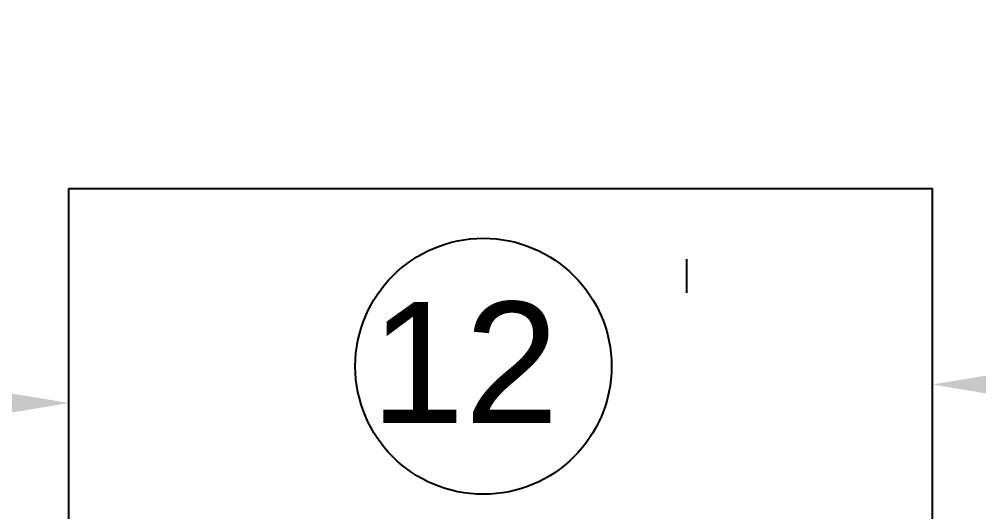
# Model space of a CAD drawing. Header units: metres. Extents: x 0 to 8715937, y -236336 to 216.
# Drawn here: x 151.221 to 154.067, y 68.2 to 69.662 of the extents above; entities that cross this region are included whole.
import ezdxf

# ---------------------------------------------------------------- set-up
doc = ezdxf.new("R2010")
doc.units = ezdxf.units.M
doc.header["$MEASUREMENT"] = 0
doc.header["$PDMODE"] = 3
doc.linetypes.add('ACAD_ISO10W100', pattern=[18, 12, -3, 0, -3])
for name, color, linetype in [('0-BLOCK-EQUIPAMIENTO', 7, 'Continuous'), ('0-BLOCK-ESTRUCTURA', 7, 'Continuous'), ('AAA TEXTO', 7, 'Continuous'), ('COTAS INTERIORES', 2, 'Continuous'), ('EJES', 251, 'ACAD_ISO10W100'), ('INSTALACIONES', 165, 'Continuous'), ('TEXTO', 7, 'Continuous')]:
    doc.layers.add(name, color=color, linetype=linetype)
doc.styles.add('AR', font='arial.ttf')
doc.styles.get("Standard").update_dxf_attribs({"font": 'arial.ttf'})
doc.dimstyles.new('CotaLoc0', dxfattribs={"dimtxt": 0.23, "dimasz": 0.18, "dimexe": 0.12, "dimexo": 0.37, "dimgap": 0.07, "dimtad": 1, "dimzin": 0, "dimdsep": 46, "dimtxsty": 'AR', "dimcen": 0.9, "dimclrd": 251, "dimclre": 251, "dimadec": 0, "dimazin": 0, "dimtfac": 1, "dimtofl": 0, "dimtmove": 1, "dimatfit": 3, "dimfxl": 0.18, "dimtolj": 1, "dimtzin": 0, "dimarcsym": 1})

# ---------------------------------------------------------------- blocks, each defined once
blk = doc.blocks.new('DPM-ESTRUCTURA')
at = {"layer": 'EJES', "ltscale": 0.4}
blk.add_line((65.48, 118.75), (65.48, 38), dxfattribs=at)
blk = doc.blocks.new('*D194')
at = {"layer": 'COTAS INTERIORES', "color": 251, "lineweight": -2, "ltscale": 0.1, "transparency": 16777216}
for p, q in [((63.6487, 68.5229), (63.6487, 68.6429)), ((60.0628, 68.5229), (60.0628, 68.4029)), ((60.2428, 68.5229), (63.4687, 68.5229))]:
    blk.add_line(p, q, dxfattribs=at)
at = {"layer": 'COTAS INTERIORES', "color": 251, "ltscale": 0.1, "transparency": 16777216}
for points in [[(60.2428, 68.5529), (60.2428, 68.4929), (60.0628, 68.5229)], [(63.4687, 68.5529), (63.4687, 68.4929), (63.6487, 68.5229)]]:
    blk.add_solid(points, dxfattribs=at)
at = {"layer": 'Defpoints', "color": 0, "ltscale": 0.1, "transparency": 16777216}
for p in [(60.0628, 68.5396), (63.6487, 68.5229), (63.6487, 68.5229)]:
    blk.add_point(p, dxfattribs=at)
at = {"layer": 'COTAS INTERIORES', "color": 0, "ltscale": 0.1, "transparency": 16777216, "insert": (61.8558, 68.7104), "char_height": 0.23, "attachment_point": 5, "style": 'AR'}
blk.add_mtext('\\A1;3.59', dxfattribs=at)
blk = doc.blocks.new('*D211')
at = {"layer": 'COTAS INTERIORES', "color": 251, "lineweight": -2, "ltscale": 0.1, "transparency": 16777216}
for p, q in [((66.2101, 68.5779), (66.2101, 68.6979)), ((69.796, 68.5779), (69.796, 68.6979)), ((66.3901, 68.5779), (69.616, 68.5779))]:
    blk.add_line(p, q, dxfattribs=at)
at = {"layer": 'COTAS INTERIORES', "color": 251, "ltscale": 0.1, "transparency": 16777216}
for points in [[(66.3901, 68.6079), (66.3901, 68.5479), (66.2101, 68.5779)], [(69.616, 68.6079), (69.616, 68.5479), (69.796, 68.5779)]]:
    blk.add_solid(points, dxfattribs=at)
at = {"layer": 'Defpoints', "color": 0, "ltscale": 0.1, "transparency": 16777216}
for p in [(66.2101, 68.5696), (69.796, 68.5779), (69.796, 68.5779)]:
    blk.add_point(p, dxfattribs=at)
at = {"layer": 'COTAS INTERIORES', "color": 0, "ltscale": 0.1, "transparency": 16777216, "insert": (68.003, 68.7654), "char_height": 0.23, "attachment_point": 5, "style": 'AR'}
blk.add_mtext('\\A1;3.59', dxfattribs=at)
blk = doc.blocks.new('DPM-EQUIPAMIENTO')
at = {"layer": 'AAA TEXTO', "ltscale": 0.21}
blk.add_circle((64.878, 68.6319), 0.3799, dxfattribs=at)
at = {"layer": 'INSTALACIONES', "ltscale": 0.1}
for p, q in [((63.6487, 68.1593), (63.6487, 69.1593)), ((63.6487, 69.1593), (66.2101, 69.1593)), ((66.2101, 68.1593), (66.2101, 69.1593))]:
    blk.add_line(p, q, dxfattribs=at)
at = {"layer": 'TEXTO', "insert": (65.1014, 68.8232), "char_height": 0.35945, "attachment_point": 3}
blk.add_mtext_dynamic_manual_height_columns('12', width=0.346173, gutter_width=12.5, heights=[0], dxfattribs=at)
at = {"layer": 'COTAS INTERIORES', "ltscale": 0.1}
for base, p1, p2, picture, middle in [((69.796, 68.5779), (66.2101, 68.5696), (69.796, 68.5779), '*D211', (68.003, 68.7654)), ((63.6487, 68.5229), (60.0628, 68.5396), (63.6487, 68.5229), '*D194', (61.8558, 68.7104))]:
    dim = blk.add_linear_dim(base=base, p1=p1, p2=p2, dimstyle='CotaLoc0', override={"dimfxlon": 1}, dxfattribs=at)
    dim.commit()
    dim.dimension.update_dxf_attribs({"geometry": picture, "text_midpoint": middle})

msp = doc.modelspace()

# ---------------------------------------------------------------- block references
at = {"layer": '0-BLOCK-EQUIPAMIENTO'}
msp.add_blockref('DPM-EQUIPAMIENTO', (87.72, 0), dxfattribs=at)
at = {"layer": '0-BLOCK-ESTRUCTURA', "ltscale": 0.1}
msp.add_blockref('DPM-ESTRUCTURA', (87.72, 0), dxfattribs=at)

doc.saveas('drawing.dxf')
